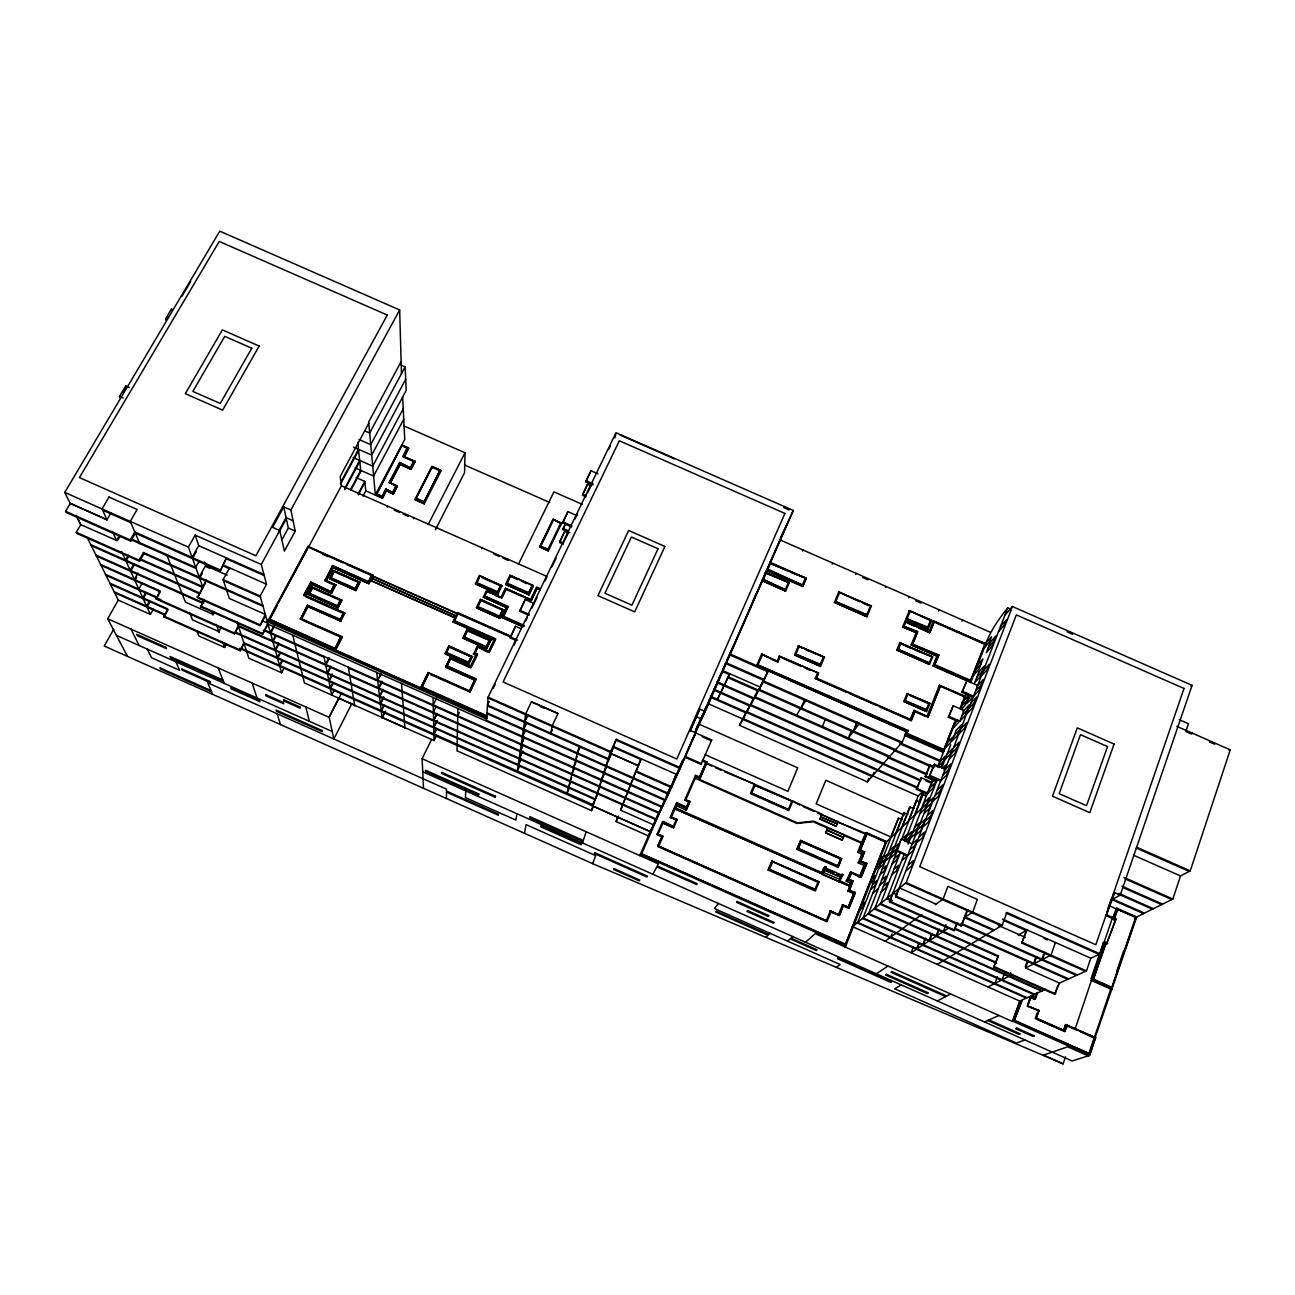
<?xml version="1.0" encoding="UTF-8"?>
<svg xmlns="http://www.w3.org/2000/svg" width="1295" height="1295" viewBox="0 0 1295 1295"><rect width="100%" height="100%" fill="white"/><g stroke="black" fill="none" stroke-linecap="round" stroke-linejoin="round"><path stroke-width="1.5" d="M446.338 652.955L449.219 646.529L471.25 656.905L468.385 662.732L446.338 652.955L449.219 646.529M446.451 798.529L446.467 792.119L498.348 815.219L498.462 814.231L446.467 791.083L446.467 789.157L207.831 682.87L212.542 694.298M430.523 674.566L469.891 692.032L476.042 679.406L446.872 665.873L450.595 658.346L470.927 667.362L477.466 654.007L474.812 652.842L477.677 647.031L487.438 651.968M448.75 645.914L472.529 656.759L448.75 645.914L445.043 653.7L468.855 664.254L472.546 656.468M450.11 658.022L470.425 666.731L450.11 658.022L445.561 667.216L474.747 680.15L469.405 691.077L474.763 679.859L445.561 666.909L450.11 657.731M446.872 666.472L450.595 658.346M453.023 621.632L494.253 639.892L488.587 651.773L494.237 640.199L453.007 621.94L457.523 612.6L510.845 636.201M489.073 652.696L495.548 639.455L454.302 621.195L457.993 613.166L511.46 636.832M371.892 578.347L456.277 616.015L371.892 578.347L368.897 583.705L333.025 567.518L368.897 583.705M457.491 613.879L457.523 612.6M454.302 621.195L457.993 613.166M457.928 708.511L457.005 750.792L591.524 810.621L593.175 806.979M403.862 425.877L465.018 452.781L464.549 472.707L435.363 529.784M462.962 638.257L467.058 629.694L490.74 640.491L486.693 648.763L462.962 638.257L467.058 629.694M464.257 637.512L467.544 630.276L464.257 637.512L486.24 647.241L489.526 640.005L486.24 647.241M468.385 662.732L471.283 656.306M468.855 664.254L445.043 653.7M469.891 692.032L476.074 678.839L446.872 665.873M465.747 790.937L465.455 797.623L515.912 820.091L516.932 813.729M475.394 583.932L497.976 593.919L475.394 583.932L479.425 575.53L501.958 585.826L479.425 575.53M476.123 655.351L473.501 653.878L476.123 655.351L470.409 667.022M476.673 583.171L479.927 576.048L476.673 583.171L497.523 592.398L500.76 585.259L497.523 592.398M476.366 607.841L499.902 618.265L476.366 607.841L480.396 599.375L503.901 610.107L480.396 599.375M450.579 658.945L470.894 667.961L477.434 654.622L474.812 652.842M477.645 607.096L480.898 599.925L477.645 607.096L499.465 616.744L502.719 609.573L499.465 616.744M481.708 548.74L481.756 547.688M488.603 651.482L477.159 646.415L489.122 652.097L495.596 638.84L454.318 620.564M506.766 607.792L483.278 597.076L506.798 607.468L501.974 617.569L522.921 626.829M524.232 626.084L503.286 616.825L508.061 607.031L484.589 595.991L487.001 591.119L501.796 597.675L506.167 588.756L501.748 598.322M486.467 590.909L501.246 597.448L505.633 588.221L530.788 599.666L536.697 587.218L539.918 588.642M484.557 596.639L487.001 591.119M486.693 648.763L490.756 640.183M493.962 594.211L486.952 591.783M690.138 730.93L696.338 716.831L701.534 719.13L705.16 711.473L793.317 510.457L615.999 432.708L488.118 697.147L486.386 720.295L665.614 799.889L684.974 756.329L701.437 763.629L701.048 764.39L684.602 757.106L684.974 756.329M487.308 717.252L486.483 718.952L267.304 621.632L268.195 619.965L487.276 717.511L422.397 688.713M501.974 617.569L506.798 607.468M505.584 584.45L529.007 594.793L505.584 584.45L509.955 575.255L533.362 585.583L529.007 594.793M508.061 559.294L507.964 560.33L502.719 557.999M503.286 616.825L508.126 606.4L484.589 595.991M506.879 583.689L510.489 575.773L506.879 583.689L528.57 593.272L532.18 585.356L528.57 593.272M509.955 575.255L533.313 585.907M515.685 640.297L510.279 637.901L510.376 636.962L515.539 626.294L520.946 628.674M515.539 626.294L510.279 637.901M528.991 615.368L519.878 611.337L519.991 610.333L525.203 599.617L534.301 603.648M525.203 599.617L519.878 611.337M506.118 589.403L531.306 600.54L537.263 587.752L540.452 589.16M561.706 523.083L548.319 550.861L539.659 547.04L553.094 519.279L561.658 523.407L553.094 519.279M540.841 546.344L547.931 549.468L540.841 546.344L553.629 519.667L558.809 522.678M531.306 600.54L537.263 587.752M548.319 550.861L539.707 546.733M560.573 523.455L547.931 549.468M563.131 544.078L559.65 542.54L559.812 541.488L564.701 531.387L568.197 532.925M571.678 527.016L562.742 523.067L562.92 521.966L567.938 511.638L576.874 515.572M569.881 532.65L562.823 529.525L565.478 523.342M564.701 531.387L559.65 542.54M567.938 511.638L562.742 523.067M585.955 496.875L582.491 495.354L582.701 494.237L587.493 484.346L590.941 485.852M592.916 484.961L585.923 481.886L586.133 480.736L590.989 470.733L597.966 473.808M587.493 484.346L582.491 495.354M524.459 833.284L526.061 824.624L595.651 855.623L592.673 863.668L1063.13 1063.842L1065.542 1056.801M590.989 470.733L585.923 481.886M550.602 734.087L552.317 725.621M614.931 437.872L615.74 433.938M579.286 745.807L567.016 793.123L569.541 787.619M239.575 648.374L650.624 831.795L592.268 805.846L598.209 792.556M591.524 810.621L610.673 751.521L616.226 739.299L680.474 767.773L677.155 774.718L613.83 746.632L608.359 758.708L487.519 705.079L489.219 701.566M616.226 739.299L608.132 761.395M582.507 842.932L582.993 841.426L529.704 817.695L529.898 816.692L583.3 840.471L586.166 831.746M1134.808 917.928L1172.849 899.021L1180.506 875.954L1190.251 870.855L1230.25 749.821L1176.783 726.333M1110.819 988.813L1088.14 1055.878L1067.727 1046.797L1043.511 1055.101L1063.13 1063.842M1116.662 971.574L1123.785 950.498M1089.71 1052.382L1093.935 1039.885M1105.396 944.055L1093.255 979.57L1111.806 987.81L1135.602 917.427L1117.294 909.317L1114.072 918.722M1089.046 1055.587L1094.453 1039.61M1112.292 918.981L1116.743 908.151L1136.702 916.99L1095.068 1037.829L1065.445 1024.653L1063.422 1030.545L1035.838 1018.275M1014.131 1020.8L1021.884 1000.825L1014.131 1020.8L1090.001 1053.887L1095.457 1037.781L1067.436 1025.316L1064.539 1031.548L1037.085 1019.327M1111.806 987.81L1136.233 917.119L1117.294 909.317M422.737 771.788L1072.13 1060.977L1089.662 1055.393L1095.667 1037.619L1065.445 1024.653M1093.255 979.57L1106.011 943.764M1114.04 920.292L1117.893 908.993M1103.194 942.63L1106.513 944.104L1115.966 918.981L1106.739 914.901M1106.513 944.104L1115.966 918.981M1185.977 730.963L1188.438 723.759L1179.178 719.696M1086.44 970.975L1090.827 958.203L1100.119 953.865L1112.583 917.459M1107.613 909.414L1110.786 900.219M1106.756 913.752L1113.797 893.275L1114.849 892.708L1120.24 895.088L1192.096 685.33L1012.447 606.546L1004.839 615.335M1114.849 892.708L1106.108 915.614M1091.037 978.745L1103.356 942.841M1104.246 942.42L1075.271 1028.554M1111.434 989.38L1091.248 980.412L1105.153 941.983M1113.198 918.511L1116.743 908.151M1063.422 1030.545L1066.028 1024.442M1064.539 1031.548L1067.436 1025.316M900.397 852.612L880.6 903.602L998.396 955.937L993.654 967.171L1054.794 994.35L1057.95 985.301M1054.794 994.35L1059.504 983.067L1025.543 967.98L1028.003 961.052M1037.246 1012.852L1035.255 1018.518L1065.413 1031.225M1036.502 1016.381L1039.043 1010.505L1036.389 1018.048L1063.988 1030.334M1036.081 1018.178L1038.736 1010.618L1027.647 1005.907L1030.593 997.555L1035.304 999.173L1037.651 992.504L1036.518 992.974M1041.585 959.886L1043.479 954.561M1042.524 959.433L1045.033 952.294M1027.647 1004.467L1030.593 996.114L1035.579 997.603L1037.344 992.601M1027.874 1005.778L1031.403 995.742L1035.579 997.603M1034.754 997.959L1035.935 994.641M1030.593 997.555L1034.754 999.416L1037.101 992.747M805.474 942.242L815.17 933.663L1012.463 1021.496L1019.715 1001.051L1045.648 989.331M1012.463 1021.496L1020.25 1000.808M1033.361 964.047L1035.854 957.021M1034.268 963.593L1036.761 956.552M1025.284 966.701L1027.129 961.505M1009.501 976.074L1010.715 972.707M1085.453 971.347L1021.739 943.068L1026.223 930.587L1003.334 920.324M1021.739 943.068L1027.129 930.069L1018.145 935.087M994.965 983.407L997.344 976.819M1002.136 979.797L1004.531 973.128M993.654 967.171L998.396 955.937M937.256 964.386L1002.233 925.245L1006.862 912.506L1100.119 953.865M892.611 893.76L889.438 901.967L954.059 930.652L956.843 923.173M954.059 930.652L957.636 922.639M898.94 888.564L895.719 896.885L961.262 925.974L967.074 910.32M961.262 925.974L967.899 909.77M943.375 931.494L945.949 924.614M935.961 936.382L937.871 931.299M936.69 935.896L939.247 929.114M917.151 948.814L919.013 943.909M922.623 945.204L924.484 940.251M923.319 944.751L925.812 938.13M928.92 941.044L931.429 934.359M929.632 940.575L932.141 933.873M913.299 947.131L911.162 952.78L948.393 928.159M916.488 949.267L918.948 942.744M1019.715 1001.051L852.482 926.686L906.176 882.623L1012.447 606.546M890.75 937.078L892.012 933.824M903.813 855.202L887.124 898.244L892.449 900.608M908.151 844L924.177 802.641L929.195 797.833L924.921 808.889L919.936 813.584M941.109 767.045L945.318 756.167L940.17 761.363L938.082 766.737L943.213 761.606M960.518 709.239L965.487 696.386L939.263 685.217L965.244 696.661L966.604 693.133M970.716 682.53L985.851 643.842L933.193 621.131L985.592 644.149C990.659 630.665 998.736 619.026 1007.72 607.889L1011.395 609.492M938.098 765.539L955.257 722.804L957.766 720.166M889.438 901.967L936.754 780.82L925.86 775.996L925.132 776.741L936.01 781.549L936.754 780.82M941.659 768.145L950.708 744.738M969.939 694.994L966.507 703.849L971.946 698.054M944.087 770.185L946.224 764.665L942.307 768.55M895.719 896.885L1007.72 607.889M788.671 520.493L671.83 786.874L648.406 835.922L616.096 821.548L618.039 816.562M653.684 824.899L620.515 810.152L641.171 758.757L633.125 777.68M911.631 844.583L917.346 839.468L912.943 850.88L907.261 855.849L896.237 850.961L901.32 839.047L912.344 843.935M925.132 776.741L929.389 765.798L930.118 765.037L933.744 766.64M948.296 717.252L953.201 705.726L963.949 710.469L959.805 721.169L949.041 716.426L948.296 717.252L959.045 721.979L965.196 715.536L969.372 704.723L963.172 711.279M896.237 850.961L901.32 839.047M908.297 821.143L916.164 800.925L920.114 801.702M925.86 775.996L930.118 765.037M949.041 716.426L953.201 705.726M913.299 808.501L918.171 795.988L922.105 792.103M899.572 844.664L874.772 908.394L995.596 962.072M916.844 800.261L901.66 839.289L906.338 834.967L904.218 840.406M919.159 801.799L922.72 792.653M919.11 802.981L923.384 791.99M944.719 769.942L950.838 763.92L946.515 775.155L940.429 781.063L929.373 776.174L934.44 764.309L945.48 769.181M961.958 692.323L966.912 680.717L961.958 692.323L972.82 697.115L979.198 690.284L983.391 679.422L976.964 686.366M914.464 815.283L922.412 794.822L926.427 795.599M929.373 776.174L934.44 764.309M923.108 794.143L904.687 841.572L909.462 837.217M925.18 795.972L926.605 792.265M907.326 842.737L911.599 831.714L906.808 836.117M907.811 731.076L757.98 664.982L908.264 730.558L906.694 733.876L943.634 750.177L947.325 741.404M947.519 740.141L954.884 721.898L943.634 750.177M962.363 701.841L961.505 704.804M938.357 655.561L912.538 644.198L938.843 654.979L934.521 665.258L970.424 681.057L985.204 643.68L934.44 621.39L929.632 632.834L918.56 627.962M960.145 708.316L964.807 696.273L963.545 699.543M970.424 681.057L985.204 643.68M921.36 808.727L930.587 784.948M931.558 782.439L933.015 778.683M902.081 819.767L898.503 818.181L857.711 922.38L1027.113 997.717M895.913 832.895L903.635 813.163L907.908 814.15M904.282 812.532L863.085 917.977L1034.721 994.269M916.342 789.238L921.279 777.696L932.011 782.439L927.803 793.285L917.038 788.542L916.342 789.238L927.074 793.997L932.837 788.396L934.974 782.908L929.907 787.862M901.757 827.359L909.543 807.384L913.898 808.371M917.038 788.542L921.279 777.696M910.207 806.736L868.605 913.461L1042.524 990.756M678.531 769.699L641.592 853.842L845.392 944.557L877.411 863.555M877.686 862.195L885.974 841.701L867.116 833.365L860.09 850.507L864.591 851.948L860.09 850.507M845.392 944.557L885.974 841.701M844.599 946.774L845.91 945.755L886.703 841.653L866.242 832.588L864.898 833.948M890.232 838.302L898.503 818.181M863.975 865.416L859.216 877.476L865.319 864.154L859.572 861.596L858.245 862.875L863.975 865.416L865.319 864.154M853.842 893.275L848.371 907.147L842.381 904.736L848.193 907.309L853.842 893.275L847.869 890.879L853.648 893.453M926.265 710.065L929.195 703.266L926.265 710.065L905.221 700.789L907.714 694.541M839.192 915.581L843.077 905.755L848.872 908.329L855.364 892.498L849.196 890.264L854.991 892.838M848.597 879.499L853.114 880.988L848.597 879.499L851.171 873.024L861.062 877.427L866.857 863.344L860.706 861.159L866.468 863.716M848.872 908.329L855.364 892.498M861.062 877.427L866.857 863.344M907.164 693.343L903.797 701.501L926.572 711.538L929.923 703.363L906.937 693.618L929.923 703.363M939.506 684.942L926.993 716.426L914.157 710.388L910.32 719.761L914.157 710.388M927.77 717.365L940.526 685.589L928.24 716.831L913.93 710.664M846.169 881.167L847.464 879.936L851.592 881.782L850.281 882.996L846.169 881.167L850.669 871.859L860.56 876.246M857.63 852.256L858.957 850.944L863.069 852.774L861.725 854.069L857.63 852.256L865.465 833.365L837.752 821.92M847.464 879.936L850.669 871.859M858.957 850.944L866.242 832.588M720.57 692.372L717.495 699.397L728.389 676.88L758.061 689.976L739.494 725.313L867.326 781.856L902.243 742.213L906.597 731.529L729.7 653.829L733.537 645.622M943.197 752.395L904.59 735.366L906.597 731.529M911.097 720.7L915.16 711.068L911.097 720.7L879.774 706.892M977.774 685.492L933.096 665.986L937.175 655.982L911.13 644.926L936.949 656.274M933.096 665.986L937.175 655.982M848.97 879.143L851.543 872.668L861.45 877.071M860.479 850.135L867.116 833.365M906.694 733.876L908.264 730.558M934.521 665.258L938.843 654.979M850.281 882.996L848.84 886.638L851.592 881.782M858.245 862.875L861.725 854.069M838.496 914.561L830.192 910.871L838.496 914.561L842.576 904.574M847.869 890.879L849.828 886.233L822.438 874.594L825.886 866.776L823.669 867.86L821.726 872.7M859.572 861.596L863.069 852.774M849.196 890.264L852.725 881.328M860.706 861.159L864.202 852.337M849.261 908.005L843.45 905.432L839.548 915.274L830.872 911.89L837.525 914.853M849.569 889.924L853.114 880.988M861.094 860.786L864.591 851.948M838.95 881.911L839.905 879.483L823.248 872.344L825.012 867.682L841.475 874.999L839.905 879.483M839.306 881.571L842.203 874.287L843.029 874.643L839.192 882.348M663.056 836.311L658.006 834.304L663.056 836.311L658.734 846.185L826.275 920.729L830.37 910.709M929.227 662.927L931.947 656.694L900.462 643.631L898.18 649.281L929.227 662.927L898.18 649.281M831.228 911.567L826.955 921.749L657.65 846.444L662.085 836.36L657.115 834.142M899.928 642.449L896.771 649.993L929.535 664.416L932.659 656.84L899.701 642.741L932.659 656.84M842.058 840.18L844.324 835.032L827.634 828.185L825.708 832.944L842.058 840.18L844.324 835.032M927.608 627.832L930.943 620.046L927.608 627.832L907.034 618.8L910.385 611.013L930.474 620.661M909.398 610.463L905.626 619.528L927.916 629.321L931.655 620.24L909.187 610.771L931.655 620.24M867.326 781.856L868.751 778.311M928.871 631.96L904.865 621.406L928.871 631.96L933.436 620.823M872.603 775.851L874.044 772.257M929.632 632.834L934.44 621.39M837.606 866.242L840.86 858.65L801.136 841.556L798.189 848.743L837.606 866.242L840.86 858.65M841.637 858.585L837.93 867.585L841.637 858.585L800.65 840.39L796.878 849.374L838.108 867.407M836.975 824.106L837.93 821.726L821.629 814.506L820.658 816.87L837.153 823.895L820.658 816.87M861.839 842.511L813.6 821.127L797.429 822.859L699.478 779.428L706.617 762.965L821.969 814.102L819.865 819.039L836.198 826.275L838.286 821.321M911.13 644.926L916.196 632.575L902.599 626.99L916.196 632.575M912.538 644.198L917.378 632.154L903.991 626.278L906.063 621.665L930.101 632.235M912.975 643.599L917.831 631.555L903.991 626.278M815.008 889.681L818.31 882.008L815.008 889.681L769.505 869.447L772.807 861.79L817.954 882.364M825.061 866.404L822.471 872.879L675.472 807.853M819.104 881.911L815.348 891.025L768.194 870.078L771.869 861.175L819.104 881.911L771.869 861.175M898.617 648.682L900.899 643.032M825.708 832.944L827.991 827.78M902.599 626.99L905.092 621.098M800.65 840.39L796.878 849.374M798.189 848.743L801.459 841.167M851.171 730.947L848.306 737.988L859.572 723.371M853.745 730.089L856.643 722.966M853.615 731.092L857.258 722.173M859.362 601.689L839.791 592.284L835.728 601.657L866.598 615.222L870.24 606.465M838.885 591.75L834.352 602.385L866.922 616.711L871.422 606.044L838.707 592.074L871.422 606.044M822.39 726.544L825.303 719.518M755.195 784.883L751.602 793.171L788.299 809.456L791.892 801.136L754.92 785.32L791.892 801.136M772.014 860.997L768.194 870.078M801.136 707.912L804.098 700.822M820.188 664.885L823.636 656.97L799.355 646.27L795.907 654.185L820.188 664.885L822.487 659.382M846.59 692.258L815.267 678.45L817.339 673.529M798.497 645.671L794.531 654.914L820.528 666.375L824.478 657.115L798.319 645.978L824.478 657.115M818.359 673.368L816.303 678.289L818.537 673.092L779.315 656.16L818.537 673.092M770.946 658.896L777.89 661.955L779.995 657.067M770.703 562.742L767.611 569.768L802.35 585.032L805.441 578.007L770.395 563.422L786.826 570.642M768.34 670.519L755.115 696.823L889.811 756.329M806.283 578.25L802.868 586.198L766.251 570.512L802.69 586.522L806.283 578.25L769.877 562.257M739.494 725.313L763.775 681.073L768.178 670.81L906.37 731.788M779.477 655.869L777.21 661.049L761.59 654.153L777.89 661.955M756.604 665.695L761.735 653.862M757.98 664.982L762.561 654.477L767.466 657.358M670.292 817.469L676.265 819.622L670.292 817.469L676.557 803.11L686.415 807.481L689.053 801.492L684.715 800.1L688.827 801.913M706.163 762.027L699.688 776.951L695.383 775.592L699.462 777.405L706.163 762.027L702.473 760.392M686.415 807.481L689.053 801.492M689.992 801.476L686.884 808.647L677.026 804.276L676.281 805.733L686.107 810.087L689.992 801.476L685.881 799.662L695.852 776.741L699.931 778.554L707.086 762.059L702.748 760.149M785.288 589.646L788.461 582.41L766.025 573.345L763.143 579.917L785.288 589.646L763.451 579.27M761.8 580.662L785.628 591.151L789.335 582.653L765.377 572.503L789.335 582.653M657.65 846.444L662.085 836.36M670.502 817.064L676.767 802.69L686.625 807.06M671.36 817.242L677.22 819.589L671.36 817.242L677.026 804.276M662.554 821.678L673.254 826.437L676.265 819.622M684.715 800.1L695.609 775.138M673.627 827.813L662.927 823.053L673.627 827.813L677.22 819.589M701.048 764.39L711.7 739.995L690.462 730.574L690.073 731.4L699.883 709.142L705.16 711.473M658.006 834.304L663.024 822.843M720.927 692.291L724.034 685.184M724.455 685.023L729.166 674.242M657.892 814.458L639.779 855.606L640.41 854.279L845.91 945.755M650.624 831.795L663.283 803.013M667.281 793.9L669.693 788.428M664.513 800.715L656.419 819.152L235.69 632.284M666.132 797.024L670.988 785.952M674.226 778.57L675.844 774.879M695.69 729.749L698.037 724.423M680.15 765.992L682.594 760.44M702.003 715.989L697.26 726.786L699.429 722.043M703.573 712.379L705.953 706.989M676.184 775.203L662.376 806.672L264.827 630.098M680.247 765.944L682.675 760.392M694.865 732.63L721.347 672.785M722.934 669.175L725.313 663.752M726.9 660.142L729.279 654.72L767.692 671.684M685.767 754.516L784.139 530.27M630.552 784.317L633.563 777.567M627.816 791.326L630.794 784.673M625.388 797.591L627.589 792.669M622.814 804.227L625.712 797.736M620.515 810.152L623.381 803.742M616.096 821.548L618.541 816.077M606.092 765.685L611.499 753.771L638.467 765.733M603.891 772.484L606.934 765.75M605.153 769.894L606.675 766.559M601.56 779.671L604.571 773.034M602.822 777.097L605.056 772.16M599.261 786.777L602.45 779.525M597.06 793.56L600.216 786.405M592.268 805.846L597.772 793.705M575.579 760.019L577.165 756.571M573.669 767.385L576 762.334M571.969 773.957L574.268 768.971M570.156 780.917L571.678 777.615M568.554 787.15L570.787 782.277M577.392 753.059L579.772 747.879M696.338 716.831L699.883 709.142M780.513 538.105L787.36 523.326M788.153 521.594L793.317 510.457M753.415 599.86L756.701 592.802M552.269 725.718L557.999 713.48L531.468 701.712L525.673 713.917L517.352 771.043L519.926 765.555M550.812 733.164L552.398 729.765M709.012 700.482L709.401 699.656M521.254 744.107L524.41 737.438M521.14 744.868L523.471 739.947M520.25 750.987L523.326 744.479M520.137 751.731L522.435 746.859M519.182 758.271L522.257 751.764M519.829 757.397L522.856 750.987M518.243 764.778L521.27 758.352M109.848 583.139L167.605 608.812L164.012 616.906L240.19 650.77L244.075 643.566L518.162 765.41L521.124 759.161M701.388 717.883L703.072 714.322M703.913 712.541L704.302 711.716M524.54 721.623L527.826 714.694M525.236 720.748L527.664 715.633M523.455 729.101L526.693 722.27M523.326 729.927L526.531 723.177M522.387 736.386L525.576 729.635M522.273 737.195L525.414 730.526M692.258 740.303L695.755 732.921L680.102 768.566L615.967 740.125M641.592 853.842L845.764 944.249M530.837 599.342L536.697 587.218M493.136 688.357L495.159 684.165M513.985 645.234L515.977 641.106M525.721 620.952L527.47 617.327M531.856 608.261L537.085 597.432M545.146 580.775L546.862 577.198M551.783 567.016L556.089 558.145M563.034 543.754L568.133 533.216M575.012 518.971L577.538 513.759M587.703 492.731L591.022 485.835M608.585 449.527L610.22 446.144M529.04 594.47L533.362 585.583M562.823 529.525L565.3 524.443M539.659 547.04L553.046 519.619M457.766 715.795L459.466 712.331M433.906 733.941L436.577 728.518M501.262 597.125L505.633 588.221M423.514 788.299L422.121 758.724L431.559 739.477L434.052 740.594L436.69 735.22M433.922 734.686L436.577 729.263M473.484 654.185L477.159 646.415M474.779 653.441L476.932 649.086M518.453 564.215L553.936 491.89L582.297 504.37M470.425 666.731L476.139 655.06M499.902 618.265L503.933 609.783M433.598 720.133L436.917 713.399M434.44 719.243L436.917 714.192M497.976 593.919L501.974 585.502M433.744 727.126L437.03 720.473M434.586 726.236L437.03 721.234M483.262 597.4L486.483 590.585M433.258 704.901L436.658 698.005M433.42 712.299L435.946 707.183M453.007 621.94L456.277 615.692M469.421 690.802L428.256 672.542L420.616 688.195L337.299 651.207M456.277 616.015L457.507 613.555L373.187 576.243L371.924 578.687M420.616 688.195L428.256 672.542M421.911 687.467L428.71 673.19L421.911 687.467L486.807 716.264M384.68 712.088L381.993 717.43L404.898 727.628M385.651 711.084L382.074 718.191L376.699 672.445M802.528 551.055L803.046 550.019M379.581 696.904L382.964 690.219M380.341 703.379L383.676 696.759M381.264 702.537L383.773 697.568M381.167 710.502L383.903 705.095M381.264 711.279L383.984 705.888M377.622 680.199L381.102 673.335M379.451 677.641L381.199 674.209M378.529 687.92L381.96 681.121M378.626 688.762L381.199 683.679M379.484 696.079L382.867 689.377M785.628 591.151L761.946 580.338M351.997 703.379L333.819 738.992L329.173 717.349L341.686 692.987M711.7 739.995L711.295 740.789L702.214 736.774M328.93 717.236L338.707 698.183M428.24 524.41L465.018 452.781M334.482 689.782L331.747 695.091L323.944 656.355M658.734 846.185L826.275 920.729M328.8 680.474L332.216 673.886M329.82 679.665L332.378 674.727M423.837 502.33L440.073 470.214L423.837 502.33L415.954 498.203L432.271 466.767L415.986 498.866M424.258 503.739L441.223 470.538L431.866 466.41L414.837 499.579L424.258 503.739L414.837 499.579M330.29 687.872L333.074 682.497M331.39 686.9L333.236 683.323M695.852 776.741L695.059 778.279L796.943 823.458L813.098 821.742L827.634 828.185M368.33 581.504L332.475 565.624L368.411 582.167L371.714 574.996L308.21 546.878L269.441 619.204L334.968 648.86L340.876 636.671L334.968 648.86M325.563 664.384L329.059 657.633M368.411 582.167L371.714 574.996M325.741 665.258L329.238 658.524M368.848 583.365L373.073 575.239L307.902 546.393L268.275 620.289L335.486 650.398L342.301 636.849L301.686 618.832L308.129 606.659L340.714 621.098L308.129 606.659M335.421 650.09L342.301 636.849M327.279 672.882L330.727 666.213M327.441 673.74L330.889 667.087M355.251 589.063L358.569 581.86L355.251 589.063L330.743 578.201L334.061 571.014M340.164 619.253L307.692 605.429L340.277 619.884L343.483 612.907L303.742 595.295L310.719 582.167L331.034 591.766L310.719 582.167M340.277 619.884L343.483 612.907M355.753 590.601L359.961 582.102L333.738 570.496L329.432 578.638L355.753 590.601L359.961 582.102M340.779 621.422L344.891 613.118L305.199 595.522L311.302 584.045L331.536 593.304L311.302 584.045M392.822 492.051L396.205 485.593L392.871 492.731L385.748 488.927L392.871 492.731M393.275 493.8L386.201 490.675L393.291 494.14L397.403 485.9L390.345 482.792L400.09 464.274L411.049 469.438L400.09 464.274M393.291 494.14L397.403 485.9M337.493 606.319L340.407 599.909L337.493 606.319L309.375 593.855L312.289 587.444M410.58 467.349L413.931 460.955L410.612 468.045L399.637 462.525L410.612 468.045M337.995 607.857L341.815 600.119L311.982 586.91L308.064 594.275L337.995 607.857L341.815 600.119M411.033 469.098L415.112 461.295L403.004 456.148L407.456 447.665L403.036 456.844L413.963 461.651M411.049 469.438L415.112 461.295M673.254 826.437L662.749 821.273L656.921 834.547L660.223 836.02M707.086 762.059L706.261 763.645L711.764 766.09M330.921 591.103L334.369 584.563L331.034 591.766M376.521 494.366L402 445.253L376.521 494.366L382.025 496.794L385.748 488.927M396.254 486.272L389.131 482.485L399.637 462.525M331.471 592.981L335.777 584.806L326.146 580.532L333.025 567.518M382.025 496.794L385.797 489.607M389.196 483.164L399.686 463.221M331.536 593.304L335.777 584.806M356.06 477.531L364.818 481.4L365.805 490.854L382.446 498.203L386.201 490.675M404.202 456.827L408.653 448.361L401.644 444.93L408.637 448.005L404.202 456.827L415.128 461.635M382.446 498.203L386.234 491.015M400.106 464.63L390.345 482.792M333.09 567.857L326.146 580.532M329.497 578.962L333.786 570.836L359.994 582.442M330.743 578.201L334.175 571.694L333.738 570.496M236.936 621.778L248.867 658.232L281.598 672.785L284.382 667.508M805.441 578.007L790.484 572.244M699.478 779.428L699.931 778.554M802.35 585.032L767.919 569.104M308.129 594.615L312.046 587.234L341.88 600.459M309.375 593.855L312.435 588.108L311.982 586.91M277.357 657.601L279.963 652.696M363.021 496.098L365.805 490.854M403.749 419.24L373.624 476.042L355.218 467.916M278.457 656.84L280.189 653.554M307.692 605.429L300.359 619.269L307.546 604.781M279.493 665.29L282.326 659.948M332.588 566.32L324.835 580.953L332.475 565.624M279.736 666.132L282.553 660.79M272.678 640.895L275.366 635.861M272.937 641.802L275.608 636.768M275.155 649.718L278.668 643.097M403.214 408.767L372.717 466.151L353.147 457.523M310.865 582.831L303.742 595.295M358.197 493.848L364.818 481.4M275.398 650.608L278.911 643.987M358.31 494.9L364.931 482.452M344.891 613.118L305.28 595.846L311.367 584.369M344.664 488.474L359.67 460.405M344.794 489.559L359.783 461.522M270.347 632.559L273.99 625.76M405.691 379.289L370.742 444.687L359.023 439.523M270.623 633.498L274.232 626.715M350.556 489.445L360.738 470.36M350.686 490.514L360.852 471.445L357.728 442.291M686.107 810.087L686.884 808.647M206.245 580.063L197.374 597.804L260.052 625.647L265.556 615.384M368.767 423.271L340.18 476.511L341.411 485.754L308.161 547.801L307.902 546.393M340.391 483.003L358.472 449.284M340.536 484.103L358.602 450.433M203.995 599.31L200.757 606.853L262.594 634.323L267.741 623.219L262.416 620.855M270.493 618.201L277.551 605.04M307.401 549.323L278.263 602.742M401.499 365.287L405.125 366.873L369.674 433.032L364.494 430.749M262.594 634.323L268.016 624.19L665.274 800.585M652.858 874.271L656.824 866.857L696.629 884.582L697.212 883.708L657.31 865.95L658.41 863.894L422.121 758.724M240.19 650.77L243.784 642.676L595.311 798.95M260.052 625.647L265.281 614.397L229.312 598.436L223.145 579.593L229.603 567.857L229.943 568.942L222.659 565.721M400.883 362.066L368.654 422.024L375.372 495.078M100.557 564.41L159.9 590.779L156.209 599.083L234.492 633.87L238.49 626.489L659.171 813.406M281.598 672.785L260.149 596.008L266.511 584.223L261.266 564.458L279.72 530.513L272.581 527.356L283.751 506.879L290.873 510.02L295.228 531.096L284.414 551.103L279.72 530.513M290.873 510.02L399.653 309.958L219.761 231.157L64.75 492.424L70.836 504.694M278.992 532.245L286.308 518.777M281.97 539.707L288.299 528.036L283.751 506.879M196.743 630.681L198.847 635.974L224.585 647.435L226.479 643.923M234.492 633.87L238.183 625.566L659.479 812.742M221.38 627.007L218.871 631.604L192.469 619.868L189.523 612.438M278.716 531.096L286.065 517.611L293.075 520.703M212.93 615.141L214.646 612.017M220.247 570.966L226.447 557.967L220.247 570.966L135.311 533.184M200.757 606.853L203.687 601.528M198.281 596.153L205.597 582.912M199.171 577.23L205.63 565.575L204.432 562.079M199.559 578.282L202.295 573.345M832.296 564.118L832.847 563.115M134.826 532.018L192.113 557.417L198.718 545.583L195.124 535.143L188.39 547.137L203.007 587.622L139.925 559.618M192.469 558.631L196.241 551.88M164.012 616.906L168.01 609.751L110.318 584.11M199.43 560.735L195.707 567.42L131.896 539.206M87.251 537.603L118.282 600.152L150.382 614.429L153.312 609.217M146.626 606.206L149.589 600.929M147.047 607.128L150.01 601.867M156.209 599.083L160.321 591.766L101.059 565.429M142.758 597.772L145.348 593.207M143.195 598.727L145.768 594.162M113.717 629.257L104.215 646.027L592.673 863.668M138.808 589.128L142.304 582.96M143.486 552.512L143.955 553.612L139.585 561.285L139.099 560.201L143.486 552.512L262.755 605.332M127.525 656.419L107.695 618.751L118.282 600.152M134.389 579.448L137.934 573.199M134.842 580.451L136.606 577.327M126.004 561.123L128.739 556.332M130.196 570.302L133.806 563.989M130.665 571.338L134.259 565.025M135.441 532.957L130.746 541.132L130.245 539.983L134.939 531.792M125.518 560.071L128.27 555.264M76.146 515.394L80.743 524.669L116.55 540.452L119.383 535.547M117.958 540.015L119.885 536.664M102.613 510.181L130.73 522.646L130.228 521.448L137.141 509.453L108.99 497.086M794.531 654.914L820.528 666.375M799.355 646.27L802.479 648.39M795.907 654.185L820.544 664.303M130.746 541.132L66.223 512.496L65.608 511.298L70.286 503.399L107.016 519.797L110.965 512.998M109.039 497.005L102.062 508.967L107.016 519.797M139.585 561.285L76.842 533.443L76.275 532.31L80.743 524.669L76.486 515.879M834.352 602.385L866.922 616.711M835.728 601.657L867.002 614.607M120.03 397.775L119.512 396.416L125.712 385.991L129.403 387.61M123.122 392.563L125.178 389.083M168.042 316.886L166.051 320.237L165.614 318.797L171.604 308.696L172.025 310.152M181.85 296.458L190.705 281.533M855.606 574.365L856.205 573.361M823.636 656.97L805.943 649.912M815.267 678.45L911.55 720.182M796.506 715.115L806.316 699.85M885.424 587.461L886.071 586.473M751.602 793.171L788.299 809.456M908.782 597.707L909.462 596.752M905.626 619.528L927.916 629.321M907.034 618.8L928.062 627.233M905.302 623.073L906.063 621.665M896.771 649.993L929.535 664.416M938.665 610.819L939.377 609.88M718.369 903.441L714.484 908.54L840.115 964.516L836.343 967.349M931.947 656.694L915.063 650.041M962.056 621.098L962.8 620.175M903.797 701.501L926.572 711.538M905.221 700.789L926.734 709.53M769.505 869.447L815.364 889.341M985.997 643.081L991.484 636.816L989.477 641.98L984.265 647.921M1000.549 626.456L1006.328 619.852L1004.289 625.145L998.526 631.701M988.344 647.403L993.929 641.074M977.757 664.707L982.937 658.928L978.89 669.385L973.743 675.083M975.766 669.887L980.914 664.141M836.198 826.275L820.043 818.845M976.754 677.35L982.274 671.296M983.536 670.551L989.202 664.351L987.114 669.742L981.481 675.893M963.917 700.466L968.984 694.994L964.872 705.597L961.1 709.644M961.877 705.726L966.928 700.287M968.563 698.539L971.299 695.609M975.702 690.866L981.302 684.845M971.04 702.942L976.608 697.034L972.383 707.976L966.847 713.788M961.877 715.811L967.284 710.113M968.951 708.365L974.504 702.505M953.201 728.114L958.203 722.869M825.886 866.776L823.669 867.86M947.713 742.294L952.651 737.179L950.579 742.569L945.641 747.636M954.269 735.528L959.595 730.024M961.246 728.308L966.734 722.642L964.613 728.178L959.142 733.779M947.05 754.176L952.343 748.834L950.206 754.337L944.945 759.615M765.912 937.386L767.984 935.281L715.666 911.971L716.248 911.194L768.712 934.553L769.991 933.274M953.816 747.587L959.239 742.116L954.949 753.253L949.559 758.627M951.679 753.107L957.102 747.668M934.553 779.93L931.283 783.151L925.925 780.772M943.343 774.75L948.685 769.521M840.941 875.517L842.203 874.287M843.029 874.643L841.75 875.889L837.282 873.898M937.483 789.901L942.792 784.835L938.422 796.166L933.161 801.119M885.294 842.996L927.058 803.353M935.33 795.502L940.607 790.484M928.402 802.414L933.533 797.542L929.211 808.76L924.096 813.535M926.249 807.967L931.364 803.143M787.7 941.157L790.16 938.859L816.255 950.481L817.08 949.785L790.937 938.13L792.669 936.528M849.828 886.233L675.019 808.857L822.972 874.06M879.855 859.135L882.656 856.529L878.609 866.889L875.808 869.431M889.406 850.605L893.825 846.525L889.697 857.128L885.294 861.11M914.61 827.327L919.547 822.762L915.241 833.915L910.336 838.383M927.722 815.219L932.95 810.395L928.531 821.839L923.351 826.55M882.85 858.18L887.14 854.214L883.044 864.704L878.771 868.573M894.246 847.675L898.779 843.514L894.602 854.247L890.102 858.326M920.097 823.895L925.164 819.233L920.794 830.548L915.759 835.097M877.832 864.283L880.632 861.709M887.35 855.865L891.753 851.819M912.473 832.847L917.394 828.331M925.536 820.868L930.749 816.109M880.81 863.36L885.1 859.459M892.174 853L896.69 848.872M917.928 829.496L922.979 824.883M872.409 878.107L875.193 875.614L873.154 880.827L870.386 883.287M882.024 869.495L886.395 865.578L884.307 870.92L879.969 874.772M894.133 858.65L898.73 854.522L896.609 859.993L892.012 864.073M919.466 836.619L924.614 832.021L922.396 837.784L917.265 842.333M910.158 849.585L915.144 845.166M872.62 884.291L876.844 880.568L874.772 885.861L870.58 889.535M901.644 860.786L906.484 856.545M881.62 880.05L886.055 876.181L883.935 881.62L879.532 885.44M893.906 869.333L898.601 865.238L896.431 870.823L891.769 874.853M872.652 893.501L878.269 888.678M862.049 904.557L864.769 902.226L862.713 907.504L859.993 909.786M883.352 886.347L887.868 882.478L885.731 888.014L881.215 891.834M908.604 864.752L913.671 860.43L911.421 866.258L906.387 870.531M1190.963 686.188L1192.096 685.33M885.1 941.19L921.813 914.513M935.298 904.703L943.132 899.021L947.891 886.363L977.369 899.426L972.674 912.117L964.37 917.605L993.475 930.522M1192.452 733.213L1191.384 733.974L1186.171 731.691M876.343 973.791L887.933 966.07M1229.117 750.55L1230.25 749.821M1006.862 912.506L1005.972 913.072L1099.066 954.35M901.223 984.864L894.699 988.813L1016.543 1043.09L1024.863 1039.934M1112.356 899.361L1120.24 895.088M937.337 1000.954L950.595 993.961M1054.486 943.019L1055.409 942.614L1051.006 955.143L1025.543 967.98M987.972 986.936L1012.463 974.585M1058.582 983.488L1086.473 970.894L1022.661 942.566M984.459 1021.933L998.995 1015.49M1027.647 1005.907L1039.043 1010.505M1038.736 1010.618L1027.048 1006.134M1095.667 1037.619L1094.55 1038.088L1080.564 1031.872M620.127 435.039L674.517 458.883M783.572 507.543L789.108 509.971M1067.08 631.863L1072.616 634.291M779.719 539.788L990.222 632.203M862.632 577.441L867.893 579.755M915.808 600.799L921.085 603.114M1209.352 741.873L1214.742 744.236M935.783 622.798L984.686 644.279M586.133 480.736L593.126 483.812M862.988 603.276L868.427 605.672M769.732 562.58L806.105 578.574M907.471 623.089L914.853 626.343M582.701 494.237L586.149 495.758M905.933 646.043L911.405 648.439M934.99 664.691L970.926 680.506M933.339 665.695L970.975 682.255M464.63 465.034L549.744 502.492M962.735 691.465L973.613 696.257M403.862 446.775L407.488 448.378M940.057 686.14L962.573 696.062M562.92 521.966L571.872 525.899M432.271 467.463L440.073 470.894M563.001 528.441L568.295 530.788M353.519 447.099L371.697 455.112L406.193 390.394L405.125 366.873M909.462 695.318L928.725 703.8M559.812 541.488L563.309 543.026M916.342 712.331L926.135 716.653M389.131 482.485L397.419 486.256M781.775 657.844L801.33 666.472M804.891 668.042L810.217 670.389M415.954 498.203L423.821 501.667M816.481 678.013L910.547 719.486M850.281 693.877L876.084 705.257M376.457 493.686L381.96 496.115M382.43 497.863L375.356 494.739L404.752 439.426L402.632 397.079M907.147 733.359L944.12 749.675M905.496 734.314L944.184 751.391M341.411 485.754L546.765 576.372M394.327 510.165L399.556 512.48M403.053 514.018L408.281 516.333M493.962 554.147L499.206 556.462M725.75 662.571L763.548 679.26L759.194 689.393L895.671 749.659M725.346 663.445L763.095 680.102M119.512 396.416L123.219 398.051M763.775 681.073L902.243 742.213M763.289 681.931L901.563 742.974M900.494 742.941L940.769 760.715M1190.251 870.855L1137.269 847.464L1136.249 848.079L1189.15 871.422M899.831 743.702L940.04 761.46M510.44 576.437L517.66 579.626M521.27 581.228L526.677 583.624M537.182 588.416L540.355 589.808M722.464 670.486L759.42 686.803M722.076 671.344L729.376 674.566L729.781 673.708L727.984 677.722L757.607 690.802M933.695 765.07L939.199 767.514M894.57 749.692L934.326 767.239M1133.627 855.25L1180.506 875.954M758.74 690.235L895.023 750.42M929.389 765.798L932.999 767.401M893.922 750.42L930.004 766.349M506.928 583.025L528.651 592.624M754.677 697.649L927.155 773.989M481.627 577.489L500.712 585.923M930.134 775.43L941.19 780.318M717.236 681.834L753.706 697.94L750.792 704.707L883.595 763.386M505.617 588.545L531.387 599.893M887.739 757.575L926.459 774.685M716.863 682.659L753.269 698.75M476.706 582.523L497.588 591.734M882.753 763.241L921.036 780.173M713.804 689.15L749.805 705.063L746.924 711.748L916.892 786.971M750.355 705.5L920.373 780.836M713.432 689.96L749.384 705.84M495.483 595.554L500.178 597.626M519.991 610.333L529.121 614.364M1123.963 877.411L1172.849 899.021M1124.772 878.771L1171.781 899.539M710.469 696.289L746.001 712.007L743.168 718.612L918.171 795.988M746.503 712.525L918.025 788.428M710.68 697.325L745.596 712.768M480.866 600.572L500.841 609.411M1121.923 886.136L1162.586 904.12M707.766 703.509L742.31 718.774M742.747 719.372L872.021 776.531M1122.797 887.496L1161.55 904.622M503.334 616.193L524.313 625.469M477.677 606.448L499.514 616.112M502.007 617.262L522.97 626.521M1118.75 893.34L1153.408 908.669M1117.795 893.858L1152.404 909.171M288.299 528.036L295.228 531.096M1112.049 898.779L1144.472 913.121M1111.126 899.28L1143.501 913.606M342.786 562.823L308.21 546.878M346.412 564.426L371.778 575.66M457.977 613.814L509.55 636.622M510.376 636.962L517.595 640.151M322.633 554.195L328.04 556.591M455.662 613.069L373.219 576.583L373.073 575.239M698.814 724.067L797.704 767.838L787.943 791.342L705.16 754.677M904.331 815.024L825.822 780.27L816.174 803.855L891.381 837.185M1109.653 905.901L1115.837 908.637M467.042 630.001L490.74 640.491M334.175 571.694L356.902 581.763M467.527 630.892L489.478 640.62M1105.72 915.435L1113.085 918.689M330.63 577.538L355.17 588.399M464.274 636.881L486.272 646.626M329.432 578.638L355.704 590.261M462.979 637.949L486.71 648.455M324.721 580.289L335.826 585.13M326.437 581.665L334.466 585.227M449.219 647.144L471.25 656.905M195.124 535.143L261.266 564.458M312.435 588.108L340.52 600.556M702.246 760.845L705.937 762.48M866.744 833.753L885.57 842.09M715.439 767.725L720.959 770.169M724.633 771.788L754.435 784.171L750.452 793.608L788.801 810.605L792.718 801.136L799.549 804.988M803.191 806.607L814.15 811.463M817.809 813.082L863.085 833.154M896.933 850.329L907.973 855.234M1104.198 942.129L1107.533 943.618M446.338 652.356L468.401 662.15M309.246 593.191L337.396 605.672M198.669 545.664L263.921 574.478M308.064 594.275L337.946 607.533M226.236 558.744L264.212 575.579M305.701 596.752L343.58 613.539M843.968 835.421L861.272 843.094M64.75 492.424L188.39 547.137M224.132 565.429L266.511 584.223M531.419 701.793L557.951 713.561M825.886 832.75L842.236 840.002M540.161 706.503L543.69 708.074M70.286 503.399L107.064 519.7M192.065 557.514L219.891 569.849M205.597 565.656L227.224 575.158M1002.443 919.013L1090.827 958.203M206.002 566.66L209.596 568.246M613.571 747.442L640.879 759.55M1043.899 938.325L1047.428 939.879M223.145 579.593L260.149 596.008M488.118 697.147L610.673 751.521M906.176 882.623L1002.233 925.245M130.568 539.546L196.112 568.521M223.501 580.662L260.441 597.06M488.053 698.037L610.414 752.33M905.448 883.222L1001.343 925.779M65.608 511.298L130.245 539.983M998.38 925.423L1025.349 937.386M611.45 753.852L638.419 765.814M428.273 672.833L469.923 691.465M300.213 618.638L342.349 637.156M800.488 840.584L841.442 858.763M302.204 620.095L340.99 637.302M801.136 841.556L840.487 859.022M635.764 770.865L671.83 786.874M899.653 887.981L936.075 904.153M965.196 917.07L994.333 930.004M143.955 553.612L263.031 606.351M487.454 705.953L608.1 759.485M635.473 771.642L671.474 787.619M1093.854 979.311L1112.421 987.551M798.513 848.371L837.962 865.886M1092.138 980.024L1112.356 988.991M139.455 558.55L202.635 586.586M486.936 712.8L668.673 793.479M893.307 893.194L896.901 894.78M961.505 923.464L1077.489 974.941M486.888 713.642L668.333 794.191M960.712 923.982L1076.501 975.394M76.275 532.31L139.099 560.201M896.431 896.302L962.088 925.456M269.441 619.204L334.871 648.261M421.879 686.884L486.839 715.73M826.323 869.042L833.624 872.28M90.731 544.612L200.709 593.45M954.399 928.11L1068.747 978.89M91.265 545.697L199.349 593.693M886.46 898.811L889.989 900.381M955.386 929.405L1067.792 979.328M890.118 901.401L954.836 930.15M840.455 881.118L850.135 885.424M196.986 596.785L259.761 624.659M95.927 555.069L203.962 603.065M96.445 556.122L202.489 603.227M263.273 630.228L324.122 657.261M348.517 668.091L662.053 807.368M879.952 904.153L997.571 956.39M200.385 605.85L262.302 633.368M874.141 908.912L996.632 963.334M994.495 966.734L1055.716 993.945M105.462 574.3L156.792 597.108M105.947 575.304L160.807 599.666M234.185 632.397L656.112 819.8M867.974 913.962L1041.649 991.144M155.788 598.112L234.168 632.947M568.408 787.748L595.101 799.614M862.486 918.479L1033.863 994.657M518.129 765.491L568.375 787.829M114.122 591.75L164.789 614.283M241.048 648.293L593.401 804.859M114.575 592.705L165.193 615.206M857.128 922.866L1026.287 998.089M163.607 615.983L239.883 649.896M354.62 705.257L304.422 682.934L292.735 635.165M1066.578 1025.656L1077.068 1030.318M657.844 846.056L827.311 921.441M1014.924 1020.46L1090.001 1053.887M1012.998 1021.269L1089.662 1055.393M107.695 618.751L329.173 717.349M946.742 995.984L892.012 971.622L890.976 972.286L945.593 996.6M988.991 1019.926L1020.282 1033.863L1018.955 1034.381L987.745 1020.476M222.837 679.972L170.05 656.468L170.665 657.811L223.339 681.267M116.453 635.392L332.216 731.481M211.02 690.575L159.981 667.848L160.612 669.126L211.522 691.821M130.973 629.127L139.148 645.493M147.339 649.151L151.564 657.795L179.681 670.324L175.861 661.842M112.357 531.468L116.501 540.533M121.6 551.476L150.382 614.429M139.196 542.443L139.666 543.576M130.277 521.367L139.714 543.495M166.618 554.519L185.46 602.126L212.59 614.186L211.473 611.11M218.24 667.961L224.148 683.355M125.712 385.991L126.214 387.351M216.249 624.319L219.195 632.51M222.708 642.239L224.585 647.435M252.056 683.015L257.09 698.021M277.098 713.723L280.448 724.553M305.733 706.908L309.375 721.315M338.966 698.296L431.559 739.477M348.371 667.2L354.749 706.034M387.254 505.973L387.334 507.09M401.515 683.469L404.963 728.373M401.466 373.705L399.653 309.958M413.477 517.547L413.526 518.647M433.08 697.487L434.052 740.594M431.866 466.41L441.223 470.538M455.063 617.844L370.58 580.451L455.063 617.844M478.81 793.948L478.729 795L425.618 771.351L425.586 770.25L478.81 793.948M495.451 796.279L495.337 797.348L441.644 773.439L441.627 772.322L495.451 796.279M541.148 825.935L540.938 826.906L580.986 844.745L581.293 843.806L541.148 825.935M1184.019 688.454L1095.845 944.767L919.758 866.695L1016.316 614.915L1184.019 688.454M1107.533 746.567L1086.521 805.7L1059.18 793.641L1080.483 734.67L1107.533 746.567M1114.088 744.058L1089.791 812.677L1052.495 796.215L1077.278 727.871L1114.088 744.058M594.696 852.66L594.356 853.567L646.966 877.006L647.419 876.148L594.696 852.66M956.341 730.137L952.165 740.934L957.491 735.463L961.699 724.569L956.341 730.137M978.793 672.073L974.714 682.627L980.218 676.621L984.313 665.986L978.793 672.073M990.351 642.191L986.321 652.615L991.905 646.334L995.968 635.829L990.351 642.191M614.186 868.67L613.814 869.528L639.261 880.859L639.681 880.033L614.186 868.67M784.916 513.419L676.832 759.016L503.075 681.979L619.334 440.786L784.916 513.419M664.918 546.441L634.696 611.871L597.934 595.651L628.642 530.481L664.918 546.441M658.038 548.756L631.911 605.153L604.959 593.256L631.377 537.02L658.038 548.756M387.286 315.057L255.892 555.765L79.432 477.596L219.26 241.437L387.286 315.057M259.162 346.056L222.643 410.127L185.331 393.68L222.352 329.869L259.162 346.056M251.78 348.242L220.231 403.473L192.858 391.414L224.731 336.344L251.78 348.242M737.227 901.53L736.564 902.356L768.226 916.455L768.971 915.662L737.227 901.53M747.652 910.644L746.956 911.437L773.455 923.238L774.2 922.461L747.652 910.644M827.019 830.16L843.369 837.412L827.019 830.16M824.219 869.916L840.698 877.233L824.219 869.916M838.156 957.911L837.282 958.591L890.652 982.355L891.672 981.74L838.156 957.911M886.508 974.293L885.505 974.941L927.269 993.54L928.369 992.925L886.508 974.293M1016.931 1028.133L1015.62 1028.667L1033.086 1036.453L1034.446 1035.935L1016.931 1028.133M165.873 647.306L136.736 634.34L137.432 635.764L166.505 648.698L165.873 647.306M299.776 706.908L283.508 699.672L283.88 700.951L300.1 708.187L299.776 706.908M283.378 702.505L265.605 694.589L266.009 695.884L283.751 703.768L283.378 702.505M259.405 700.385L230.866 687.661L231.352 688.94L259.826 701.631L259.405 700.385M321.937 730.445L276.094 710.032L276.466 711.263L322.212 731.626L321.937 730.445M209.968 681.478L181.656 668.867L182.239 670.179L210.486 682.756L209.968 681.478"/></g></svg>
